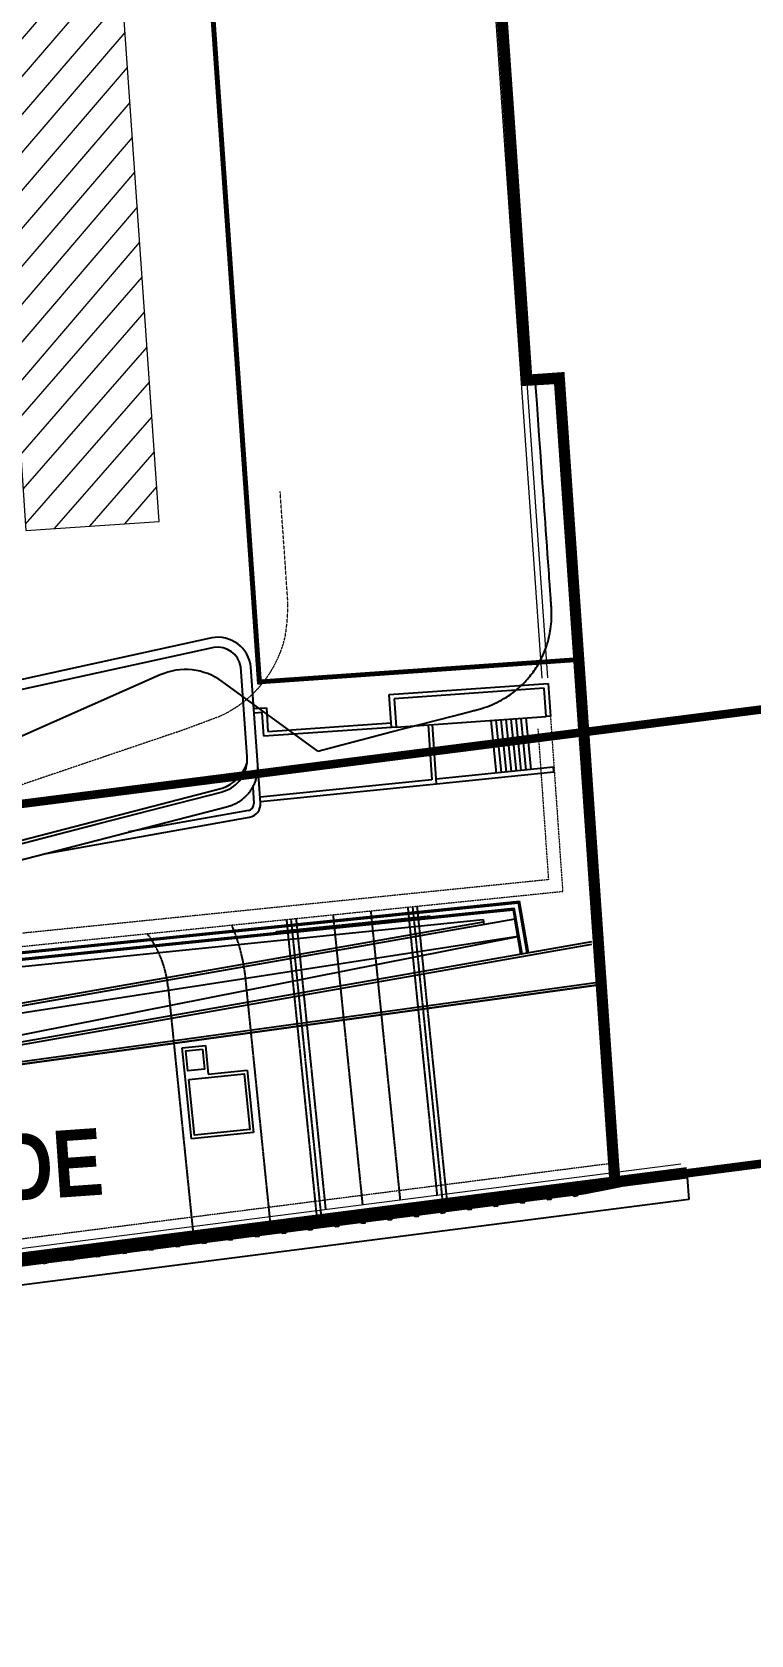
# Model space of a CAD drawing. Header units: millimetres. Extents: x 306 to 836129804, y -168137 to 818603917.
# Drawn here: x 834621964 to 834654225, y 817911606 to 817983465 of the extents above; entities that cross this region are included whole.
import ezdxf
from ezdxf.xclip import XClip

# ---------------------------------------------------------------- set-up
doc = ezdxf.new("R2010")
doc.units = ezdxf.units.MM
doc.header["$LTSCALE"] = 3
doc.header["$XCLIPFRAME"] = 0
for name, pattern in [('ACAD_ISO03W100', [30, 12, -18]), ('B0701', [2.34375, 1.5625, -0.78125]), ('B0703', [4.6875, 3.125, -1.5625]), ('CENTER', [2, 1.25, -0.25, 0.25, -0.25]), ('DASHED', [0.75, 0.5, -0.25]), ('DGN Style 2', [1.947273044689957e-06, 0, -1.947273044689957e-06])]:
    doc.linetypes.add(name, pattern=pattern)
doc.layers.get('Defpoints').update_dxf_attribs({"color": 32})
for name, color, linetype in [('00_Xref', 7, 'Continuous'), ('22INWA-a', 6, 'CENTER'), ('_base', 251, 'Continuous'), ('_P30', 251, 'Continuous'), ('_PARCEL BOUNDARY', 10, 'DASHED'), ('AR-ROAD_AR_BS_MI_', 251, 'Continuous'), ('LWK-PROMENADE BALLUSTRADE', 8, 'Continuous')]:
    doc.layers.add(name, color=color, linetype=linetype)
for name, color, linetype, lineweight in [('3A35X-MACL-P-FAC-00-0$0$UAJ-34RAIL-a', 251, 'Continuous', 13), ('Eva-New', 1, 'ACAD_ISO03W100', 18), ('UAJ-00ANNO-t', 7, 'Continuous', 5), ('UAJ-22INWA-bw', 251, 'Continuous', 35), ('UAJ-22INWA-h-bw', 251, 'Continuous', 9), ('UAJ-23FLOR-a', 251, 'Continuous', 13), ('UAJ-23FLOR-z', 251, 'B0703', 9), ('UAJ-28STRU-y', 251, 'B0701', 9), ('UAJ-34RAIL', 251, 'Continuous', 25), ('UAJ-42INFI', 251, 'Continuous', 18)]:
    doc.layers.add(name, color=color, linetype=linetype, lineweight=lineweight)
doc.styles.add('_BOLD', font='arialbd.ttf', dxfattribs={"width": 0.8})
pattern_1 = [(315, (-2836.002459710653, 3466.442342580209), (1.767766952966369, 1.767766952966368), []), (44.99999999999999, (-2836.002459710653, 3466.442342580209), (-1.767766952966368, 1.767766952966369), [])]

# ---------------------------------------------------------------- blocks, each defined once
blk = doc.blocks.new('x-baseplan')
at = {"layer": 'AR-ROAD_AR_BS_MI_', "color": 8, "linetype": 'DGN Style 2', "lineweight": 0, "flags": 128}
blk.add_lwpolyline([(834687.683, 817936.854), (834552.2509999999, 817919.4890000001)], dxfattribs=at)
blk = doc.blocks.new('PROMENADE BALLUSTRADE')
at = {"layer": 'LWK-PROMENADE BALLUSTRADE'}
h = blk.add_hatch(dxfattribs=at)
h.set_pattern_fill('_USER', color=256, scale=2.5, angle=-45.00000000000001, double=1, pattern_type=0)
h.set_pattern_definition(pattern_1)
edge = h.paths.add_edge_path()
edge.add_line((-17, 43), (-17, 187))
edge.add_arc((-8, 187), 9, 90, 180, ccw=False)
edge.add_line((-8, 196), (-8, 190))
edge.add_arc((-8, 187), 3, 89.99999999999999, 180)
edge.add_line((-11, 187), (-11, 43))
edge.add_arc((-8, 43), 3, 180, 270)
edge.add_line((-8, 40), (-8, 34))
edge.add_arc((-8, 43), 9, 180, 270, ccw=False)
h = blk.add_hatch(dxfattribs=at)
h.set_pattern_fill('_USER', color=256, scale=2.5, angle=-45.00000000000001, double=1, pattern_type=0)
h.set_pattern_definition(pattern_1)
edge = h.paths.add_edge_path()
edge.add_line((17, 43), (17, 187))
edge.add_arc((8, 187), 9, -1.272221872585407e-14, 89.99999999999999)
edge.add_line((8, 196), (8, 190))
edge.add_arc((8, 187), 3, 0, 90, ccw=False)
edge.add_line((11, 187), (11, 43))
edge.add_arc((8, 43), 3, -90, 0, ccw=False)
edge.add_line((8, 40), (8, 34))
edge.add_arc((8, 43), 9, -90.00000000000001, -1.272221872585407e-14)
blk.add_lwpolyline([(75, 230), (75, 0), (-75, 0), (-75, 230)], close=True, dxfattribs=at)
for points in [[(-32.5, 205), (-67.5, 205)], [(-32.5, 25), (-67.5, 25)], [(-50, 187.5), (-50, 222.5)], [(-50, 7.5), (-50, 42.5)], [(67.5, 205), (32.5, 205)], [(67.5, 25), (32.5, 25)], [(50, 187.5), (50, 222.5)], [(50, 7.5), (50, 42.5)]]:
    blk.add_lwpolyline(points, dxfattribs=at)
for points in [[(-5, 43, -0.9999999999999999), (-11, 43), (-11, 187, -0.9999999999999999), (-5, 187)], [(11, 187, 0.9999999999999999), (5, 187), (5, 43, 0.9999999999999999), (11, 43)]]:
    blk.add_lwpolyline(points, format="xyb", close=True, dxfattribs=at)
for centre in [(-50, 205), (-50, 25), (50, 205), (50, 25)]:
    blk.add_circle(centre, 12.5, dxfattribs=at)
blk = doc.blocks.new('3A35X-MAGP-P-LD-00-0')
at = {"layer": '_base'}
for p, q in [((834630028.2277904, 817956306.2625228), (834613640.4501084, 817952729.0338248)), ((834630126.6663077, 817955870.6678956), (834613693.6634403, 817952282.6477648)), ((834631616.2745842, 817950965.6001965, 24201.81052075604), (834631332.5102035, 817955006.4574991)), ((834637994.9450722, 817953764.1606717), (834645123.9465879, 817954262.5327222)), ((834645123.9465879, 817954262.5327222), (834645226.7883096, 817952791.4253757)), ((834638097.7867938, 817952293.0533248), (834637994.9450722, 817953764.1606717)), ((834644950.5602775, 817954049.9134313), (834638208.4046164, 817953578.5850251)), ((834638208.4046164, 817953578.5850251), (834638297.2855738, 817952306.8631392)), ((834645039.4412556, 817952778.1916893), (834644950.5602775, 817954049.9134313)), ((834631920.0492867, 817953135.7252252), (834632482.2417761, 817953175.0267917)), ((834632297.4906834, 817952961.118052), (834631933.996781, 817952936.2121493)), ((834632365.4519507, 817951892.0333638), (834632297.4906834, 817952961.118052)), ((834632482.2417761, 817953175.0267917), (834632551.5265961, 817952105.5291482)), ((834638297.2988236, 817952306.9907517), (834645039.4633185, 817952778.1932316)), ((834645226.7883096, 817952791.4253757), (834645039.4412556, 817952778.1916893)), ((834638097.7867938, 817952293.0533248), (834632365.4519507, 817951892.0333638)), ((834632551.5265961, 817952105.5291482), (834638083.8599206, 817952492.2713574)), ((834638297.2988236, 817952306.9907517), (834638097.7867938, 817952293.0533248)), ((834639734.7599627, 817952407.4903429), (834639897.8098108, 817949948.0453302)), ((834640117.1793314, 817949768.8444197), (834639934.2734566, 817952421.4510763)), ((834642545.2449768, 817952603.875048), (834642785.5735993, 817950241.3158778)), ((834642769.8095894, 817952619.5696224), (834643009.4184357, 817950264.0862371)), ((834642994.3742017, 817952635.264197), (834643233.263272, 817950286.8565964)), ((834643218.9388142, 817952650.9587713), (834643457.1081084, 817950309.6269556)), ((834643443.5034266, 817952666.6533457), (834643680.9529448, 817950332.3973149)), ((834643668.0680391, 817952682.3479201), (834643904.7977811, 817950355.1676742)), ((834643893.340372, 817952691.085223), (834644128.6426175, 817950377.9380335)), ((834644117.1852083, 817952713.8555822), (834644352.4874538, 817950400.7083927)), ((834632216.110101, 817948900.6989634), (834632095.2665662, 817950620.1043127)), ((834639897.8098108, 817949948.0453302), (834632197.72401, 817949164.2397413)), ((834645362.9535235, 817950503.4968951), (834640103.4140644, 817949968.4762746)), ((834640117.1793314, 817949768.8444197), (834645383.193843, 817950304.5237075)), ((834645383.193843, 817950304.5237075), (834645362.9535235, 817950503.4968951)), ((834612318.6294402, 817944873.2369534), (834630502.8059393, 817949564.9309617)), ((834631865.9580628, 817949607.6295474), (834631916.8404875, 817948879.7777224)), ((834632211.6473575, 817948964.6239355), (834640117.1793314, 817949768.8444197)), ((834637081.2288927, 817949580.8674582), (834637081.2288927, 817949580.8674582)), ((834637230.2027339, 817949600.7829174), (834637230.2027338, 817949600.7829175)), ((834631670.3657511, 817948563.5385158), (834626296.4752122, 817947602.8320049)), ((834622449.6856031, 817946610.373638), (834631723.1606288, 817948268.2205497)), ((834604582.7925272, 817940506.2581041), (834643838.7539587, 817944498.0159724)), ((834604587.8507134, 817940456.5146146, -0.1231301068853667), (834643797.5646235, 817944443.5697856, -0.2462929494260872)), ((834604588.8623507, 817940446.5659167), (834643789.3267566, 817944432.6805482)), ((834604612.1300077, 817940217.7458647), (834643599.8558148, 817944182.2280881)), ((834604618.1998312, 817940158.0536773), (834643550.4286128, 817944116.8926641)), ((834643550.4286128, 817944116.8926641), (834643623.7428247, 817943700.1603504)), ((834604648.548949, 817939859.59274), (834642202.0758183, 817943678.237881)), ((834643623.7428246, 817943700.1603503, -0.1231301068853667), (834606395.4626198, 817937150.7212145, -0.2462877124007887)), ((834643623.7428247, 817943700.1603503), (834606395.4626199, 817937150.7212145))]:
    blk.add_line(p, q, dxfattribs=at)
for points in [[(834634789.0410725, 817951233.2944571), (834638076.8650295, 817952086.6940542), (834640826.2455559, 817952799.7491614), (834641513.4846109, 817952977.9648405), (834641685.3626393, 817953022.537091), (834641771.1513966, 817953044.7802345), (834641792.7848948, 817953050.3919576), (834641803.527504, 817953053.1767882), (834641812.328883, 817953055.4651518), (834642084.6448222, 817953129.1085545), (834642093.4078195, 817953131.5668441), (834642103.1261146, 817953134.3210021), (834642112.7969596, 817953137.0835768), (834642122.3030894, 817953139.8222029), (834642140.5235853, 817953145.1343933), (834642257.9459597, 817953181.469658), (834642372.9028563, 817953220.5596771), (834642486.6270438, 817953262.7774302), (834642599.2274364, 817953308.1712785), (834642710.4887533, 817953356.6494436), (834642820.4149107, 817953408.2273242), (834642928.962533, 817953462.8786745), (834643035.8316586, 817953520.4518936), (834643141.5020837, 817953581.2364204), (834643210.1385182, 817953622.8351684), (834643278.5520904, 817953666.0630577), (834643346.1703861, 817953710.5562358), (834643412.8911994, 817953756.2524519), (834643478.7869178, 817953803.2036844), (834643543.8373044, 817953851.3795494), (834643607.9683093, 817953900.7430925), (834643671.0920424, 817953951.218317), (834643733.4457353, 817954002.9942288), (834643794.6535823, 817954055.7640958), (834643854.8730052, 817954109.6512014), (834643914.2372559, 817954164.790495), (834643972.5799483, 817954221.0265114), (834644029.7115821, 817954278.1688904), (834644085.7734487, 817954336.3619678), (834644140.805591, 817954395.6398685), (834644194.7221099, 817954455.9106014), (834644247.6903856, 817954517.3840176), (834644299.2477199, 817954579.4946086), (834644349.819845, 817954642.7851216), (834644399.1463318, 817954706.8935872), (834644447.1592112, 817954771.772736), (834644494.1756927, 817954837.7986026), (834644539.7610044, 817954904.4093462), (834644584.2603745, 817954972.0793629), (834644627.4727335, 817955040.5205419), (834644669.2880423, 817955109.5482482), (834644709.9991678, 817955179.6594654), (834644749.2514999, 817955250.227578), (834644787.2479621, 817955321.6043808), (834644823.9501052, 817955393.7556695), (834644859.2249328, 817955466.404819), (834644893.3070979, 817955540.0162342), (834644925.8749992, 817955613.9421946), (834644957.0781813, 817955688.4635735), (834644986.9303914, 817955763.6523633), (834645015.3920054, 817955839.3806084), (834645042.4050304, 817955915.5205764), (834645067.7875358, 817955991.4993675), (834645103.7532722, 817956108.062651), (834645136.4774661, 817956225.6328734), (834645156.4810162, 817956304.5194358), (834645174.4159961, 817956381.2836131), (834645199.4683275, 817956500.7828099), (834645221.1405294, 817956620.6793846), (834645233.4731817, 817956699.2473681), (834645249.5971974, 817956820.208184), (834645262.3329607, 817956941.3688873), (834645268.8677076, 817957021.2320796), (834645273.9584771, 817957101.8892202), (834645277.5143074, 817957181.6927402), (834645280.2485199, 817957325.4052356), (834645279.7257253, 817957406.1771235), (834645279.3798848, 817957425.3178444), (834645278.9205856, 817957445.4518496), (834645278.6480436, 817957455.8842089), (834645278.4312322, 817957463.6494637), (834645267.755104, 817957698.7218909), (834645264.419353, 817957749.5729098), (834645263.6852666, 817957759.986924), (834645262.1275796, 817957782.016594), (834645260.5795531, 817957803.8539664), (834645257.4375343, 817957848.1224536), (834645254.286178, 817957892.5519564), (834645251.1494172, 817957936.7887512), (834645244.8719983, 817958025.2992969), (834645238.5876888, 817958113.8912244), (834645232.3082595, 817958202.4484144), (834645229.1775681, 817958246.5691466), (834645226.026213, 817958291.0229422), (834645219.7514573, 817958379.4689437), (834645213.4597435, 817958468.1797279), (834645200.9131075, 817958645.1232146), (834645194.6332915, 817958733.6407954), (834645188.3618332, 817958822.0901632), (834645175.7995689, 817958999.2268318), (834645163.2457838, 817959176.2744972), (834645150.6671103, 817959353.6573204), (834645125.5692167, 817959707.623437), (834645100.4643584, 817960061.6793818), (834645075.3483216, 817960415.9463587), (834645050.2379646, 817960770.1530939), (834645025.1396432, 817961124.2269032), (834645000.0343341, 817961478.4052161), (834644974.9311352, 817961832.5825843), (834644949.8311249, 817962186.7404423), (834644924.7313024, 817962540.9252894), (834644899.63048, 817962895.143322), (834644874.5393574, 817963249.2517227), (834644824.3647022, 817963957.4616224), (834644774.1878394, 817964665.7870151), (834644724.0050358, 817965374.299595), (834644673.8599464, 817966082.4078221), (834644623.6924729, 817966790.909698), (834644546.5300628, 817967884.8876184)], [(834632095.2665662, 817950620.1043135), (834631789.4223175, 817954995.0786477)], [(834630749.3175939, 817948751.6488558), (834630784.1897882, 817948761.0197976), (834630819.1117071, 817948771.1621239), (834630854.0602324, 817948782.0850984), (834630889.011564, 817948793.7971538), (834630923.9412535, 817948806.3058466), (834630958.8242389, 817948819.617807), (834630993.6348836, 817948833.7386951), (834631028.3470211, 817948848.673156), (834631062.9339985, 817948864.4247775), (834631097.368729, 817948880.996051), (834631131.6237444, 817948898.3883342), (834631165.6712499, 817948916.6018158), (834631199.4831858, 817948935.6354859), (834631233.0312874, 817948955.4871069), (834631266.2871516, 817948976.1531909), (834631299.2223028, 817948997.6289784), (834631331.8082623, 817949019.9084234), (834631364.0166198, 817949042.9841816), (834631395.8191048, 817949066.847604), (834631427.1876603, 817949091.4887341), (834631458.0945184, 817949116.8963114), (834631488.5122724, 817949143.0577793), (834631518.4139537, 817949169.9592974), (834631547.7731044, 817949197.5857604), (834631576.5638516, 817949225.9208199), (834631604.7609786, 817949254.9469138), (834631632.3399966, 817949284.6452991), (834631659.2772117, 817949314.9960893), (834631685.5497925, 817949345.9782981), (834631711.1358316, 817949377.5698851), (834631736.0144076, 817949409.7478099), (834631760.1656401, 817949442.4880848), (834631783.5707438, 817949475.765837), (834631806.2120754, 817949509.555369), (834631828.0731798, 817949543.8302271), (834631849.1388288, 817949578.5632688), (834631869.395056, 817949613.726734), (834631888.8291867, 817949649.2923195), (834631907.4298635, 817949685.231253), (834631925.1870643, 817949721.5143694), (834631942.0921181, 817949758.1121879), (834631958.1377137, 817949794.9949899), (834631973.317903, 817949832.1328954), (834631987.6281006, 817949869.4959399), (834632001.0650765, 817949907.0541515), (834632013.6269451, 817949944.7776247), (834632025.3131497, 817949982.6365938), (834632036.1244401, 817950020.6015046), (834632046.0628489, 817950058.6430827), (834632055.1316615, 817950096.732401), (834632063.3353828, 817950134.8409427), (834632070.6797003, 817950172.9406617), (834632077.1714444, 817950211.0040404), (834632082.8185444, 817950249.0041434), (834632087.6299833, 817950286.9146676), (834632091.6157486, 817950324.7099881), (834632094.7867827, 817950362.3652017), (834632097.154931, 817950399.8561655), (834632098.7328869, 817950437.1595302), (834632099.5341392, 817950474.252772), (834632099.5729148, 817950511.1142199), (834632098.8641242, 817950547.7230765), (834632097.4233053, 817950584.0594391), (834632095.2665662, 817950620.1043135)], [(834591811.6514854, 817938705.8810606), (834630749.3175939, 817948751.6488558)], [(834643960.0601823, 817942134.7560463), (834643599.8558148, 817944182.2280883)], [(834644186.5814663, 817942174.6071182), (834643789.3267567, 817944432.6805482)], [(834644196.4302176, 817942176.3397735), (834643797.5646235, 817944443.5697856)], [(834644245.6739751, 817942185.0030501), (834643838.7078228, 817944498.2782182)], [(834606050.4273212, 817937216.9400215), (834642219.3564738, 817943580.0112886)], [(834642202.0758182, 817943678.237881), (834642241.014672, 817943456.9018967)], [(834643900.9676735, 817942124.3601145), (834643623.7428248, 817943700.1603503)], [(834606672.6871021, 817935574.9230634), (834643762.355249, 817942912.2602322), (834606395.4622532, 817937150.7232995)], [(834647066.4793191, 817942681.2571547), (834606672.687102, 817935574.9230635), (834606746.3761824, 817935156.0599247), (834647500.3683673, 817940768.4752887)], [(834647075.075911, 817942555.8498812), (834606817.4546868, 817935473.4718614), (834606848.6203411, 817935296.3201898), (834647367.5213221, 817940876.360088)], [(834651362.0895269, 817932119.2083056), (834651431.9393079, 817931119.9863565)], [(834651431.9393079, 817931119.9863565), (834575925.9287152, 817921449.9327438)]]:
    blk.add_lwpolyline(points, dxfattribs=at)
for points, elevation in [([(834634789.0410725, 817951233.2944571), (834630495.0058317, 817954351.0855782, 0.2672580578189538), (834627716.8568649, 817954645.8442817), (834611979.6263077, 817947682.0082335, 0.4430968589659618), (834611140.7785517, 817945150.6522956), (834611168.1638496, 817945102.1732746)], 0.123164989744586), ([(834647500.368367, 817940768.4752887), (834606746.3763577, 817935156.0599486), (834606395.7651291, 817937149.0016924), (834606072.0855191, 817937093.8306296, 0.1576276901443896), (834604978.5069907, 817936513.7133595), (834604215.0928097, 817935776.546854, -0.1763180974741944), (834600278.1595459, 817934023.8790661), (834579253.3563397, 817932554.4117186), (834543069.9249941, 817930025.1377378)], -0.1231301068853667)]:
    blk.add_lwpolyline(points, format="xyb", dxfattribs=dict(at, elevation=elevation))
at = {"layer": '_base', "extrusion": (7.206366566873508e-08, -1.030840631622673e-06, 0.9999999999994662)}
blk.add_lwpolyline([(834631984.3573687, 817952206.6139479), (834631984.3186233, 817952207.1681864)], dxfattribs=at)
at = {"layer": '_base'}
blk.add_lwpolyline([(834647500.3683671, 817940768.4752887), (834606746.3763578, 817935156.0599486), (834606395.7651292, 817937149.0016924), (834606072.0855192, 817937093.8306296, 0.1576276901443896), (834604978.5069908, 817936513.7133595), (834604215.0928098, 817935776.546854, -0.1763180974741944), (834600278.159546, 817934023.8790661), (834579253.3563398, 817932554.4117186), (834543069.9249942, 817930025.1377378)], format="xyb", dxfattribs=at)
at = {"layer": '_base', "elevation": 4047.000000020489}
for points in [[(834647011.2828702, 817931893.6814139), (834636162.5647597, 817930507.7174263), (834621889.2347448, 817928711.7255694), (834608682.8736087, 817926958.6838253), (834590466.9024409, 817924721.1873671), (834569539.1466056, 817921947.3136936), (834552149.6700485, 817919745.3265916), (834551321.8716785, 817919445.2575078), (834529685.0612148, 817911078.8481073), (834518657.0467377, 817906846.8879232), (834506366.2926642, 817902183.4812337), (834496343.1096759, 817898357.2732068), (834485452.7251874, 817894209.1506627), (834473243.9604954, 817889479.9418117), (834460256.1865518, 817884557.9306589), (834451189.4707811, 817881115.5348946), (834434616.8273058, 817874776.8035216)], [(834647049.2999998, 817931596.1), (834636200.3, 817930210.1), (834621927.7000002, 817928414.1999998), (834608720.8999999, 817926661.0999999), (834590504.8999999, 817924423.6000001), (834569577.7, 817921649.8000001), (834552220.5, 817919451.9), (834551427.0999998, 817919164.3000001), (834529792.9, 817910798.9000001), (834518763.9999998, 817906566.5999998), (834506473, 817901903.1), (834496450.0999998, 817898076.9999998), (834485560.2999998, 817893929.1), (834473351.3, 817889199.7999998), (834460362.5, 817884277.3999997), (834451296.2999998, 817880835.1999998), (834434724.0000001, 817874496.5999999)]]:
    blk.add_lwpolyline(points, dxfattribs=at)
at = {"layer": '_base'}
blk.add_polyline3d([(834591637.0175678, 817939383.7443362, 12100.90533520078), (834591816.6313719, 817939430.0877674, 12100.9052504136), (834592166.2654924, 817939520.2917793, 12100.90525997526), (834592865.4169871, 817939700.6706102, 12100.90526076941), (834619432.9734074, 817946555.0425258, 12100.90526049501), (834625026.2114977, 817947997.8034027, 12100.90526043627), (834627822.8116366, 817948719.2571049, 12100.90526040689), (834629221.0916132, 817949080.0611217, 12100.9052603922), (834629920.2006224, 817949260.4867439, 12100.90526038486), (834630269.5176896, 817949350.676846, 12100.90526038118), (834630445.4296559, 817949395.931498, 12100.90526037936), (834630568.1890634, 817949427.5681595, 12100.90526037802)], dxfattribs=at)
for centre, radius, start, end in [((834630296.7780055, 817954828.5632267), 1501.903601320575, 6.365445443732201, 100.3002529719587), ((834630294.4949453, 817954831.4713982), 1052.661299637225, 9.568817275186623, 99.17397036776812), ((834629946.1053098, 817951215.3083547), 1741.74083339946, 288.6401339768175, 342.9414473446168), ((834630112.7713249, 817950864.0334524, 24201.81052075604), 1506.929943423532, 287.5907259655554, 3.864652623322354), ((834631617.9976047, 817948858.5238904), 299.5977201944649, 280.0667213874037, 4.068050366225862), ((834631617.5708735, 817948858.8564813), 600.0000001114038, 280.1358633619257, 3.998908514576828)]:
    blk.add_arc(centre, radius, start, end, dxfattribs=at)
for p, rotation in [((834643942.8929347, 817931199.2443497, 4047.000000020489), 187.2803119752081), ((834645133.21859, 817931351.3128682, 4047.000000020489), 187.2803119752081), ((834646323.5442452, 817931503.3813869, 4047.000000020489), 187.2803119752081), ((834639181.5903136, 817930590.9702753, 4047.000000020489), 187.2803119752081), ((834640371.9159688, 817930743.0387939, 4047.000000020489), 187.2803119752081), ((834641562.2416241, 817930895.1073124, 4047.000000020489), 187.2803119752081), ((834642752.5672795, 817931047.1758311, 4047.000000020489), 187.2803119752081), ((834633229.2483695, 817929836.2563757, 4047.000000020489), 187.1717514235347), ((834634419.860018, 817929986.0692662, 4047.000000020489), 187.1717514235347), ((834635610.4716667, 817930135.8821566, 4047.000000020489), 187.1717514235347), ((834636800.9390029, 817930286.8332381, 4047.000000020489), 187.2803119752081), ((834637991.2646582, 817930438.9017568, 4047.000000020489), 187.2803119752081), ((834627276.1901263, 817929087.1919235, 4047.000000020489), 187.1717514235347), ((834628466.8017749, 817929237.0048139, 4047.000000020489), 187.1717514235347), ((834629657.4134235, 817929386.8177043, 4047.000000020489), 187.1717514235347), ((834630848.0250721, 817929536.6305948, 4047.000000020489), 187.1717514235347), ((834632038.6367208, 817929686.4434853, 4047.000000020489), 187.1717514235347), ((834622513.7435317, 817928487.9403616, 4047.000000020489), 187.1717514235347), ((834623704.3551804, 817928637.7532521, 4047.000000020489), 187.1717514235347), ((834624894.966829, 817928787.5661426, 4047.000000020489), 187.1717514235347), ((834626085.5784776, 817928937.379033, 4047.000000020489), 187.1717514235347)]:
    blk.add_blockref('PROMENADE BALLUSTRADE', p, dxfattribs=dict(at, rotation=rotation))
blk = doc.blocks.new('PB1')
at = {"layer": '_PARCEL BOUNDARY', "ltscale": 5, "const_width": 382.5, "flags": 128}
blk.add_lwpolyline([(834493654.0001229, 817517222.0994015), (834495220.0000008, 817517337.4055538), (834492444.0000008, 817557035.4055538), (834498761.0000008, 817565962.4055538, 0.1039453279034611), (834533697.0000008, 817549820.4055538, 0.02814852517119689), (834560518.0000008, 817544745.4055538), (834570883.0000008, 817541589.4055538, 0.01218113012605105), (834580152.0000008, 817539059.4055538, 0.01181689527257956), (834589680.0000008, 817538655.4055538, 0.01895900769302935), (834627610.0000008, 817539489.4055538), (834630540.0000008, 817540418.4055538), (834634554.0000008, 817540697.4056759), (834637584.0000008, 817540183.4055538, 0.004978743369814412), (834647569.0000008, 817541071.4055538), (834660846.0111092, 817542394.4067745, -0.02316027545200003), (834692882.2128915, 817544092.3540401), (834848633.0000008, 817545126.4056759), (834853232.0000008, 817545226.4055538), (834857282.0000008, 817545692.4056759), (834861211.0000008, 817546780.4055538, 0.08894422378079146), (834868247.0000008, 817552295.4055538, 0.09128275039785394), (834872755.0000008, 817559703.4055538, 0.06185807621675871), (834874097.0000008, 817565165.4055538), (834880689.0000008, 817565564.4055538), (834904743.0000008, 817565941.4055538, 0.07734061700058462), (834909188.6641854, 817557307.1221066, 0.2674729698631412), (834920028.1553963, 817552489.5266476, 0.03637730442615884), (834937243.165162, 817555572.4476681, 0.2494227361332762), (834949395.0000008, 817566641.4056759), (834966122.0000008, 817566903.4055538), (835091811.0000008, 817574777.4055538), (835119690.0000008, 817576586.4055538), (835121800.0000008, 817571864.4055538, 0.07369685434770203), (835125906.0000008, 817566838.4055538), (835207274.0000008, 817579502.4055538), (835208699.0000008, 817570346.4055538), (835222078.0000008, 817575222.4055538), (835227487.0109872, 817576187.407507, 0.04905368402648331), (835256687.0000008, 817584425.4055538), (835337017.0000008, 817589446.4055538, -0.0621863410645765), (835336509.915162, 817536748.7755489, 0.05571216091389759), (835335348.4786385, 817485197.0270138), (835335994.0000008, 817477945.4055538), (835339286.0000008, 817458795.4055538), (835342221.0000008, 817441416.4055538), (835346043.0000008, 817404387.4055538), (835266281.0000008, 817393086.4055538), (835170777.0000008, 817384907.4055538), (835121934.0000008, 817378609.4055538), (835122014.0000008, 817377733.4056759), (835091934.0000008, 817373836.4055538), (835080292.0000008, 817372113.4056759), (835071867.0000008, 817371247.4055538), (835046358.0000008, 817368019.4055538), (835046275.0000008, 817368216.4055538), (834552235.0000008, 817304559.4055538), (834499769.9895264, 817284511.1912314)], format="xyb", dxfattribs=at)
at = {"layer": '_PARCEL BOUNDARY', "ltscale": 5, "const_width": 382.5}
blk.add_lwpolyline([(834825297.0000008, 817359878.0994015), (834547391.0000008, 817324442.0994015), (834507889.0000008, 817309232.0994015)], dxfattribs=at)
blk = doc.blocks.new('3A35X-MAGP-P-ADR-L00-L1')
at = {"layer": '_P30', "ltscale": 0.5}
h = blk.add_hatch(dxfattribs=at)
h.set_pattern_fill('LINE', color=256, scale=500)
h.set_pattern_definition([(3.998908524941723, (0, 0), (-4.35859189390224, 62.34783618300163), [])])
h.paths.add_polyline_path([(834623881.5471535, 818071698.8028206), (834632091.8334566, 817954254.086951), (834632241.4682937, 817954264.5471406), (834624031.1819599, 818071709.2634411)])
h = blk.add_hatch(dxfattribs=at)
h.set_pattern_fill('LINE', color=256, scale=500, angle=86.73106221601768)
h.set_pattern_definition([(90.72997074095917, (-45286106.82086539, 48928066.37769509), (-62.49492764328168, -0.7962530131712282), [])])
h.paths.add_polyline_path([(834632231.0076748, 817954414.1819224), (834646499.7513845, 817955411.6019928), (834646510.2115741, 817955261.9671558), (834632241.4682937, 817954264.5471406)])
at = {"layer": '_P30'}
for points in [[(834623881.5471535, 818071698.8028206), (834632091.8334566, 817954254.086951), (834632241.4682937, 817954264.5471406), (834624031.1819599, 818071709.2634411), (834623881.5471536, 818071698.8028206)], [(834632231.0076749, 817954414.1819224), (834646499.7513845, 817955411.6019928), (834646510.2115741, 817955261.9671558), (834632241.4682937, 817954264.5471406), (834632231.0076748, 817954414.1819224)]]:
    blk.add_lwpolyline(points, dxfattribs=at)
at = {"layer": 'Defpoints', "linetype": 'DASHED', "ltscale": 4}
for p, q in [((834640417.5884024, 817930793.6606982), (834639049.4965998, 817944243.3302397)), ((834640616.5616807, 817930813.900133), (834639248.4698781, 817944263.5696745)), ((834633378.7596608, 817943666.4918184), (834634761.4095632, 817930073.7020342)), ((834633577.7329391, 817943686.7312533), (834634960.3828415, 817930093.9414691)), ((834634960.3828415, 817930093.9414691), (834640417.5884024, 817930793.6606982))]:
    blk.add_line(p, q, dxfattribs=at)
at = {"layer": 'Defpoints'}
for p, q in [((834628695.5346833, 817937927.0343429, -3.352761268615723e-08), (834629740.1443931, 817938033.2913756, -3.352761268615723e-08)), ((834628827.0910084, 817936633.7080368, -3.352761268615723e-08), (834628695.5346833, 817937927.0343429, -3.352761268615723e-08)), ((834629740.1443931, 817938033.2913756, -3.352761268615723e-08), (834629871.700718, 817936739.9650698, -3.352761268615723e-08)), ((834629110.4430969, 817933848.0821477, -3.352761268615723e-08), (834628827.091009, 817936633.7080368, -3.352761268615723e-08)), ((834629871.700718, 817936739.9650698, -3.352761268615723e-08), (834631612.716898, 817936917.0601239, -3.352761268615723e-08)), ((834631612.716898, 817936917.0601239, -3.352761268615723e-08), (834631896.0689845, 817934131.4342352, -3.352761268615723e-08)), ((834631896.0689845, 817934131.4342352, -3.352761268615723e-08), (834629110.4430969, 817933848.0821477, -3.352761268615723e-08))]:
    blk.add_line(p, q, dxfattribs=at)
at = {"layer": 'Defpoints', "linetype": 'DASHED', "ltscale": 4}
for points in [[(834638820.6723673, 817944220.0537714), (834640134.2830397, 817931306.3272182)], [(834633806.5471207, 817943710.0066998), (834635133.4236574, 817930665.8672342)], [(834635467.9735419, 817943879.0103922), (834636790.4544433, 817930878.0831418)], [(834637159.245946, 817944051.0500785), (834638477.2522515, 817931094.1113107)]]:
    blk.add_lwpolyline(points, dxfattribs=at)
blk.add_lwpolyline([(834627141.4404483, 817943032.0184219, -0.1362031356974894), (834628065.207626, 817940665.1670425), (834629215.4337248, 817929357.3279556), (834632688.2009072, 817929802.6038289), (834631547.2382349, 817941019.3726897, 0.07546434948981104), (834630929.7806275, 817943417.3761299, 0.07546434948981104)], format="xyb", dxfattribs=at)
at = {"layer": 'Defpoints', "linetype": 'DASHED', "ltscale": 4, "elevation": 1.136020180659962e-09}
blk.add_lwpolyline([(834639846.2447776, 817943821.7969075), (834632882.1819361, 817943113.398197)], dxfattribs=at)
at = {"layer": 'Defpoints', "elevation": -3.352761268615723e-08}
for points in [[(834629606.0940111, 817937868.8818408), (834629697.1714668, 817936973.5020908), (834628951.0216734, 817936897.6042103), (834628859.9442177, 817937792.9839605), (834629606.0940111, 817937868.8818408)], [(834628991.500544, 817936499.6576546), (834631478.6665157, 817936752.65059), (834631731.6594511, 817934265.4846166), (834629244.4934787, 817934012.4916825), (834628991.500544, 817936499.6576546)]]:
    blk.add_lwpolyline(points, dxfattribs=at)

msp = doc.modelspace()

# ---------------------------------------------------------------- hatches: boundary and pattern name
at = {"layer": 'Eva-New', "linetype": 'Continuous', "ltscale": 0.01}
h = msp.add_hatch(dxfattribs=at)
h.set_pattern_fill('ANSI31', color=8, scale=350, angle=4)
h.set_pattern_definition([(49, (0, 0), (-838.6710210225554, 729.0455959657013), [])])
edge = h.paths.add_edge_path()
edge.add_arc((834611513.5385946, 818068145.3264505), 14099.99999968531, 55.19002574308559, 154.5596091027724)
edge.add_line((834598780.7776825, 818074202.2893481), (834595240.3911003, 818066761.4558462))
edge.add_arc((834589822.417787, 818069339.3552195), 6000.000000233124, 273.9989064334658, 334.5546563119141, ccw=False)
edge.add_line((834590240.8423903, 818063353.9629304), (834585554.5350056, 818063026.3542768))
edge.add_arc((834584989.6617913, 818071106.6338656), 8099.999998867221, 264.220048196886, 273.9989064322582, ccw=False)
edge.add_line((834584173.925572, 818063047.8142), (834580415.7397891, 818063428.2282544))
edge.add_arc((834579106.5335116, 818050494.3201492), 12999.99999816069, 84.2200481985661, 93.99077919798958)
edge.add_line((834578201.7864021, 818063462.7985727), (834574221.9197499, 818063185.1428037))
edge.add_arc((834573731.4752913, 818070170.6889209), 7002.741628984699, 184.518270925359, 274.0160585979712, ccw=False)
edge.add_arc((834553791.0620614, 818068592.8452796), 13000.0000005708, 4.527501078735133, 25.16518805878682)
edge.add_line((834565557.174624, 818074120.828201), (834563375.7160238, 818078763.9842684))
edge.add_arc((834569692.9588658, 818081779.3520507), 6999.999999030279, 186.261998653722, 205.5162346975632, ccw=False)
edge.add_line((834562734.724241, 818081015.8267443), (834561851.4163579, 818093822.5155479))
edge.add_arc((834568795.7761757, 818094576.8707228), 6985.211880096444, 103.79340942041148, 186.1996435070692, ccw=False)
edge.add_line((834567130.3497419, 818101360.6410463), (834607738.9713905, 818104323.6446342))
edge.add_arc((834606780.3295362, 818117304.0183489), 13015.72495013958, 274.223807264846, 392.8596289379157)
edge.add_arc((834623587.3262396, 818128173.8785237), 6999.999999836902, 183.9989136523716, 212.9539425140163, ccw=False)
edge.add_line((834616604.3686309, 818127685.7156067), (834614554.4666462, 818157541.1841724))
edge.add_line((834614554.4666462, 818157541.1841724), (834608569.0701823, 818157122.7809477))
edge.add_line((834608569.0701823, 818157122.7809477), (834610618.9763948, 818127267.2902491))
edge.add_arc((834623587.3262378, 818128173.8785231), 12999.99999806346, 183.9989136508734, 212.8579348742854)
edge.add_arc((834606785.1724918, 818117301.6086594), 7012.974383020965, -85.87050168941721, 32.994913872568816, ccw=False)
edge.add_line((834607290.1835088, 818110306.8410742), (834542916.4285616, 818105772.5570611))
edge.add_line((834542916.4285616, 818105772.5570611), (834543332.168679, 818099784.931535))
edge.add_line((834543332.168679, 818099784.931535), (834548339.9487058, 818100139.6961751))
edge.add_arc((834548849.6206386, 818093135.5706489), 7022.644791367745, 1.917894415990986, 94.16192873604791, ccw=False)
edge.add_line((834555868.3314306, 818093370.5997602), (834556822.6031799, 818079614.5109141))
edge.add_arc((834565030.3921052, 818080333.9384184), 8239.258156901009, 185.0092761133849, 211.2767633085009)
edge.add_line((834557988.549832, 818076056.3418531), (834560014.6381451, 818071842.7746612))
edge.add_arc((834553704.8687762, 818068780.019501), 7013.81912084653, -83.41200971856142, 25.89188562423311, ccw=False)
edge.add_line((834554509.5567249, 818061812.5137804), (834511331.2743995, 818058806.1397856))
edge.add_arc((834510845.0625758, 818065789.233517), 6999.999999933733, 141.8798806352492, 273.9829049167347, ccw=False)
edge.add_arc((834495100.3448526, 818078140.8887452), 13011.48484009153, 321.889271565979, 363.9966433354928)
edge.add_line((834508080.187521, 818079047.7636253), (834507303.147802, 818090245.0026575))
edge.add_arc((834514286.1054543, 818090733.1649512), 6999.999999943095, 94.21783473311712, 183.9989085377374, ccw=False)
edge.add_line((834513771.2650272, 818097714.206373), (834514324.2611847, 818097754.9889383))
edge.add_line((834514324.2611847, 818097754.9889383), (834515094.2032907, 818097812.2750338))
edge.add_arc((834515888.7804214, 818090839.1162039), 7018.283043878132, 4.391191596629085, 96.50069787772958, ccw=False)
edge.add_line((834522886.4615402, 818091376.4762715), (834523318.1003574, 818085091.4654405))
edge.add_line((834523318.1003574, 818085091.4654405), (834529307.3396509, 818085510.1591995))
edge.add_line((834529307.3396509, 818085510.1591995), (834528870.5492542, 818091758.2633296))
edge.add_arc((834535853.5069062, 818092246.4256233), 6999.999999586337, 93.99890853307471, 183.9989085379415, ccw=False)
edge.add_line((834535365.3446131, 818099229.3832753), (834540639.8020831, 818099596.5330453))
edge.add_line((834540639.8020831, 818099596.5330453), (834540220.7704337, 818105616.323317))
edge.add_line((834540220.7704337, 818105616.323317), (834513376.0995728, 818103738.6078113))
edge.add_arc((834514284.2614373, 818090770.3680685), 13000.00000003277, 94.00586599802176, 183.991117880833)
edge.add_line((834501315.7883602, 818089865.5443004), (834502093.999344, 818078618.6765761))
edge.add_arc((834495110.6965383, 818078135.4768907), 7000.000000828009, -66.13857842422561, 3.9581909098961887, ccw=False)
edge.add_arc((834495110.6965395, 818078135.4768903), 6999.999999981786, 273.99870041279297, 293.8614215680351, ccw=False)
edge.add_line((834495598.8334678, 818071152.5174648), (834484038.0252761, 818070344.3705096))
edge.add_arc((834484944.5652856, 818057376.0172908), 12999.99999985473, 3.998699986240524, 93.99870041178127, ccw=False)
edge.add_line((834497912.918511, 818058282.557204), (834498850.7850932, 818044866.0656179))
edge.add_arc((834505832.5325971, 818045382.0451274), 7000.788031506466, 153.5175844556254, 184.2267069343446, ccw=False)
edge.add_arc((834505831.7802428, 818045382.3021698), 7000.000000506094, 93.9907792036035, 153.5167215738451, ccw=False)
edge.add_line((834505344.6087215, 818052365.3290147), (834578107.7560652, 818057441.656797))
edge.add_arc((834579012.5031768, 818044473.1783768), 12999.99999509848, 84.22004763743712, 93.99077920788699, ccw=False)
edge.add_line((834580321.7095807, 818057407.0864662), (834583663.296837, 818057068.8416442))
edge.add_arc((834584972.5032473, 818070002.7497832), 13000.00004509936, 264.2200476312211, 273.9989064308502)
edge.add_line((834585879.0898904, 818057034.399779), (834609493.5669917, 818058685.2319609))
edge.add_arc((834609981.7373167, 818051702.1557314), 7000.118848462731, -19.364931974248975, 93.99890643048622, ccw=False)
edge.add_arc((834628850.3650681, 818045070.4409646), 13000.00000042529, 160.6350680240969, 183.9989064535735)
edge.add_line((834615882.0151088, 818044163.8543195), (834619634.348526, 817990488.2644923))
edge.add_arc((834610656.2600935, 817989860.627584), 8999.999999519287, -86.01194112060227, 3.998906454734822, ccw=False)
edge.add_line((834611282.1972058, 817980882.4204844), (834602812.2813497, 817980291.9201078))
edge.add_line((834602812.2813497, 817980291.9201078), (834603230.7061716, 817974306.527834))
edge.add_line((834603230.7061716, 817974306.527834), (834611717.6719617, 817974898.2168859))
edge.add_arc((834612343.6090722, 817965920.0097858), 8999.999999977357, 3.8734655887747067, 93.98805886777768, ccw=False)
edge.add_line((834621323.0501077, 817966527.9889727), (834621688.4984579, 817961112.7419763))
edge.add_line((834621688.4984579, 817961112.7419763), (834627673.3989117, 817961529.9934386))
edge.add_line((834627673.3989117, 817961529.9934386), (834621867.801321, 818044576.6440177))
edge.add_arc((834628850.6858916, 818045064.8011855), 6999.926738671702, 160.627157224399, 183.9989083996896, ccw=False)
edge.add_arc((834609980.9204334, 818051699.8431354), 13002.36888268257, 340.6271572335476, 454.0111039654658)
edge.add_line((834609071.4073162, 818064670.3628802), (834607456.5171404, 818064557.3573512))
edge.add_arc((834607170.3486158, 818068550.9500543), 4003.832551789663, 155.6211224779758, 274.0986331619272, ccw=False)
edge.add_line((834603523.5142193, 818070203.6066998), (834604195.8682836, 818071618.3222857))
edge.add_arc((834611513.5386757, 818068145.3264558), 8100.000000027051, 54.14039305783359, 154.6107958035704, ccw=False)
edge.add_arc((834623873.9558088, 818085245.9413723), 13000.02232763516, 234.1403928659832, 234.163197705768)
edge.add_line((834616262.7220054, 818074706.9802988), (834619562.6153525, 818079722.129262))
at = {"layer": 'UAJ-22INWA-h-bw'}
h = msp.add_hatch(dxfattribs=at)
h.set_pattern_fill('AR-SAND', color=256, scale=20, angle=-0.482804397579503)
h.set_pattern_definition([(41.01589560198407, (834535475.4881887, 818132159.9455585), (-3.62076257556837, 38.38668100228728), [0, -30.4, 0, -33.99999999999999, 0, -32.49999999999999]), (11.01589560198407, (834535475.4881887, 818132159.9455585), (31.86752588921556, 58.50733281991391), [0, -16.4, 0, -27.4, 0, -10.5]), (331.0158956019841, (834535450.9344903, 818132158.4369525), (62.15866904845046, 3.932491083932419), [0, -10, 0, -36, 0, -47]), (321.015895601984, (834535450.9344903, 818132158.4369525), (58.9328938761519, 21.20751384255632), [0, -4.999999999999999, 0, -23.59999999999999, 0, -27])])
h.paths.add_polyline_path([(834503235.1401694, 817900778.9911128), (834503222.5326536, 817900959.3363578), (834552028.59694, 817919571.982437), (834651101.6135118, 817932260.2621423), (834651362.0895267, 817932119.2083055), (834552071.0000004, 817919403.0000006)])

# ---------------------------------------------------------------- linework, layer by layer
at = {"layer": '22INWA-a', "ltscale": 2, "const_width": 500, "flags": 128}
msp.add_lwpolyline([(834645623.6869675, 817967959.8298992), (834644172.2057416, 817967858.3591783), (834645623.6869675, 817967959.8298992), (834648121.0199271, 817931878.0378461), (834646732.9119703, 817931602.6841583), (834552249.9020534, 817919488.4926492), (834509653.719406, 817903226.8796499), (834493650.5402416, 818132199.4721122), (834495221.4466506, 818132309.2531987), (834492443.3530575, 818172005.4249322), (834498761.0000008, 818180933.000002, 0.1039453279364779), (834533697.0000086, 818164790.9999983, 0.0281485251874361), (834560518.0000027, 818159716.0000006), (834570883.0000095, 818156559.9999988, 0.01218113012787053), (834580152.0000002, 818154030, 0.0118168953345502), (834589679.9999993, 818153626.0000007, 0.01895900772234266), (834627610.0000029, 818154459.9999995), (834630540.0000026, 818155389.0000011), (834633307.5130115, 818155581.3607701), (834636812.9937819, 818105509.8540434), (834642798.3436269, 818105928.8853481), (834646290.2711654, 818056050.9699742), (834640304.3231351, 818055631.8967907), (834643398.1701388, 818011440.063687), (834641154.3077285, 818011282.972015), (834643400.0372874, 817979197.1576313), (834644172.2057416, 817967858.3591783)], format="xyb", close=True, dxfattribs=at)
at = {"layer": '3A35X-MACL-P-FAC-00-0$0$UAJ-34RAIL-a', "ltscale": 0.5}
for p, q in [((834644856.638078, 817954495.6434742, 0.002883259226133333), (834642274.2849579, 817991435.1260391)), ((834645105.9858279, 817954513.0747958), (834642523.6763027, 817991452.5604066)), ((834646615.7347242, 817951271.8658704, 4.834339269177881e-08), (834647972.8040861, 817931859.5555673)), ((834646765.0393002, 817951287.050304, 4.835516081005567e-08), (834648121.9564809, 817931876.9168907)), ((834651101.6135118, 817932260.2621422), (834613472.7962992, 817927441.1401019))]:
    msp.add_line(p, q, dxfattribs=at)
at = {"layer": 'Eva-New', "linetype": 'Continuous', "ltscale": 0.01}
msp.add_lwpolyline([(834619634.348526, 817990488.2644923, -0.4142690157305827), (834611282.1972058, 817980882.4204844), (834602812.2813497, 817980291.9201078), (834603230.7061716, 817974306.527834), (834611717.6719617, 817974898.2168859, -0.4147994790008447), (834621323.0501077, 817966527.9889727), (834621688.4984579, 817961112.7419763), (834627673.3989117, 817961529.9934386), (834621867.801321, 818044576.6440177, -0.1023334916528332)], format="xyb", dxfattribs=at)
at = {"layer": 'UAJ-22INWA-bw', "ltscale": 0.5}
for points in [[(834651101.6135118, 817932260.2621422), (834575843.9790866, 817922622.0180615)], [(834651362.0895268, 817932119.2083055), (834575856.0654346, 817922449.1529641)]]:
    msp.add_lwpolyline(points, dxfattribs=at)
at = {"layer": 'UAJ-23FLOR-a', "ltscale": 0.5}
msp.add_line((834645673.06749, 817967908.6861773, 9.282512028174517e-08), (834645673.072634, 817967908.6865369, 9.282495688554163e-08), dxfattribs=at)
at = {"layer": 'UAJ-23FLOR-a'}
for points in [[(834651070.3907297, 817932706.9143616), (834575812.7502004, 817923068.6694983)], [(834651362.0895268, 817932119.2083057), (834651431.9393079, 817931119.9863567)], [(834651431.939308, 817931119.9863567), (834575925.9287152, 817921449.9327439)]]:
    msp.add_lwpolyline(points, dxfattribs=at)
at = {"layer": 'UAJ-23FLOR-z', "linetype": 'B0703'}
msp.add_line((834628471.559455, 817952082.8863637), (834601841.0971763, 817943060.9262377), dxfattribs=at)
msp.add_lwpolyline([(834628450.1317403, 817952075.2859005), (834630365.4969482, 817952785.4703183, 0.235530585986354), (834633322.9574138, 817956360.5294526, 0.04108196154053891), (834633447.2879999, 817957876.9123791), (834633098.0711789, 817962872.3135625)], format="xyb", dxfattribs=at)
at = {"layer": 'UAJ-28STRU-y'}
for points, elevation in [([(834645225.0403681, 817952810.7055389), (834645776.1294355, 817944927.577085), (834508703.5709974, 817930984.2761911), (834508182.081743, 817938443.962132)], 1.136020180659962e-09), ([(834644664.183639, 817952229.8012158), (834645137.0443087, 817945465.6642632), (834509258.9250772, 817931643.8641673), (834508780.620969, 817938485.804614)], 1.12348474561948e-09)]:
    msp.add_lwpolyline(points, dxfattribs=dict(at, elevation=elevation))
msp.add_lwpolyline([(834647911.5455434, 817932735.8334292), (834555082.4612848, 817920847.2140391, -0.04191867343016017), (834554246.353308, 817920810.7464113), (834529144.9519066, 817921820.3663708, 0.09926765291360393), (834526815.0456803, 817921449.8946826), (834502423.3139328, 817912391.8255124)], format="xyb", dxfattribs=at)
at = {"layer": 'UAJ-34RAIL'}
for points in [[(834651332.7526188, 817932538.8815228), (834575826.7228564, 817922868.8254548)], [(834651336.9436057, 817932478.9282058), (834575830.9146534, 817922808.8722419)]]:
    msp.add_lwpolyline(points, dxfattribs=at)
at = {"layer": 'UAJ-42INFI'}
for p, q in [((834644173.0373602, 817967858.9644941, 1.351386162001811e-07), (834645624.5029184, 817967960.4341197, 8.903379360158947e-08)), ((834644173.0373602, 817967858.9644941, 1.351386162001811e-07), (834645624.5029184, 817967960.4341197, 8.903379360158947e-08)), ((834645624.5029184, 817967960.4341197, 8.903379361199781e-08), (834646711.3861526, 817952413.0235031, 5.115717442022438e-08)), ((834645624.5029184, 817967960.4341199, 8.903367643142701e-08), (834646789.9233962, 817951289.5810431, 0.0002024296626359501)), ((834644189.0769439, 817967629.5253129), (834645411.1025094, 817967714.9543161, 9.36190504980817e-08)), ((834644189.0769439, 817967629.5253129), (834645411.1025094, 817967714.9543161, 9.36190504980817e-08)), ((834645411.1025094, 817967714.9543161), (834646468.0944155, 817952595.1266625)), ((834645411.1025094, 817967714.9543164), (834646550.523881, 817951416.007596, 0.000217261299042093))]:
    msp.add_line(p, q, dxfattribs=at)

# ---------------------------------------------------------------- block references
at = {"rotation": 0.001091446304688521}
msp.add_blockref('3A35X-MAGP-P-ADR-L00-L1', (15583.57958242297, -15898.08416011184), dxfattribs=at)
at = {"ltscale": 0.5}
msp.add_blockref('3A35X-MAGP-P-LD-00-0', (0, 0), dxfattribs=at)
msp.add_blockref('PB1', (-0.5600396394729614, 614971.3320208788))
at = {"layer": '00_Xref'}
ref = msp.add_blockref('x-baseplan', (0, 0), dxfattribs=dict(at, xscale=1000, yscale=1000, zscale=1000))
XClip(ref).set_block_clipping_path([(834130.0932744878, 818214.2808966772), (834660.7980561039, 818251.3812309058), (834689.2509440434, 817844.3745563453), (834158.5461624272, 817807.2742220557)])

# ---------------------------------------------------------------- texts
at = {"layer": 'UAJ-00ANNO-t', "style": '_BOLD', "width": 0.8}
msp.add_text('WATERFRONT PROMENADE', height=3000, rotation=4, dxfattribs=at).set_placement((834578791.445823, 817928104.4880875, -0.123142063582999))

doc.saveas('drawing.dxf')
